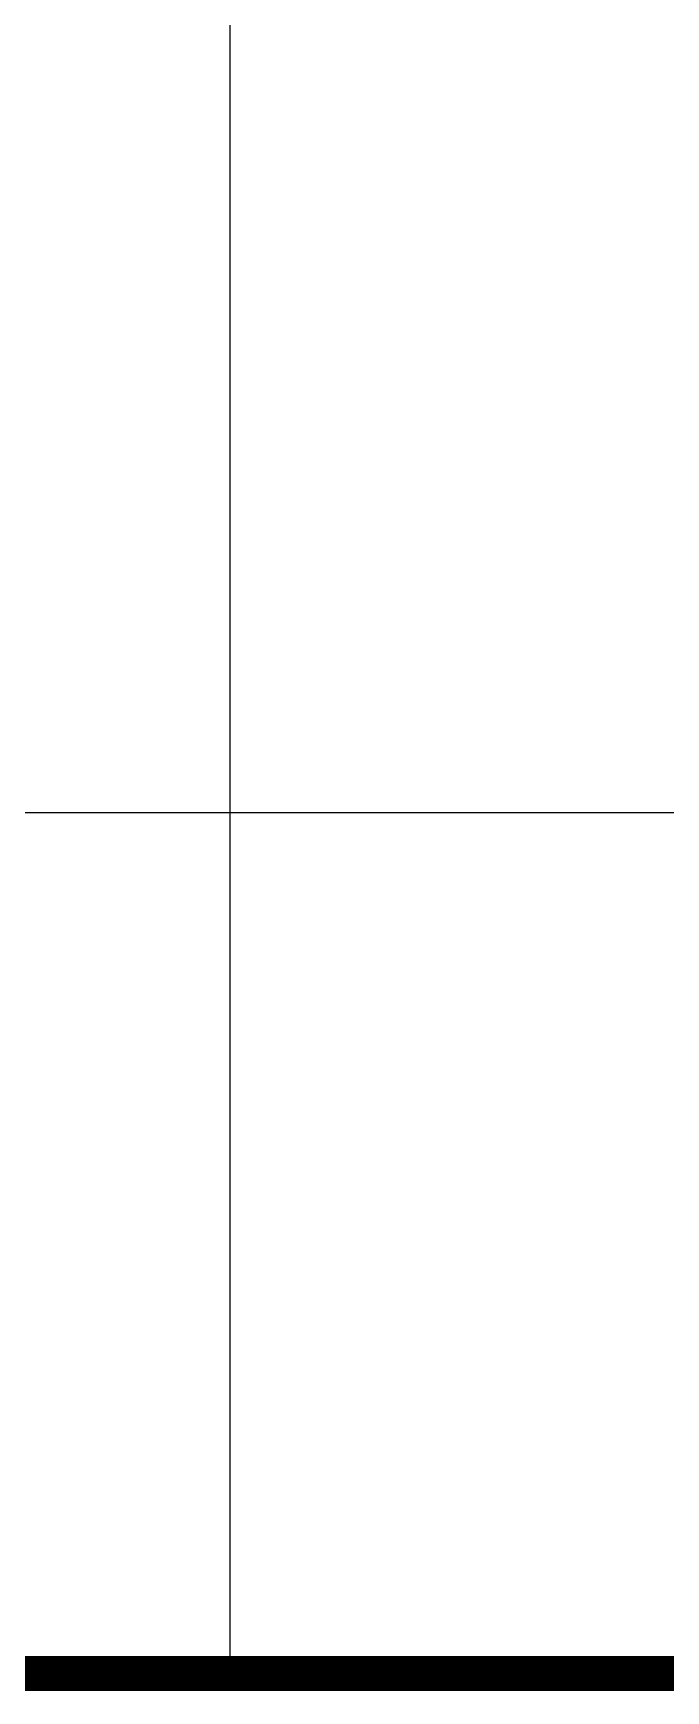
# Model space of a CAD drawing. Extents: x 69728788 to 150676229, y 20333219 to 43663798.
# Drawn here: x 75275193 to 75275910, y 20709558 to 20711437 of the extents above; entities that cross this region are included whole.
import ezdxf

# ---------------------------------------------------------------- set-up
doc = ezdxf.new("R2010")
doc.units = 0
doc.header["$LTSCALE"] = 1000
doc.header["$MEASUREMENT"] = 0
doc.layers.add('图框', color=253, linetype='CONTINUOUS')

msp = doc.modelspace()

# ---------------------------------------------------------------- linework, layer by layer
at = {"layer": '图框', "color": 0}
for p, q in [((75271857.38498114, 20710553.38203785), (75277535.37388153, 20710553.38203785)), ((75271857.38498114, 20709577.30203785), (75277535.37388153, 20709577.30203785))]:
    msp.add_line(p, q, dxfattribs=at)
msp.add_lwpolyline([(75275416.32706709, 20709577.30203785), (75275416.32706709, 20716214.64603785)], dxfattribs=at)
at = {"layer": '图框', "color": 0, "const_width": 39.53124}
msp.add_lwpolyline([(75271857.38498114, 20709577.30203785), (75277535.37388153, 20709577.30203785)], dxfattribs=at)

doc.saveas('drawing.dxf')
